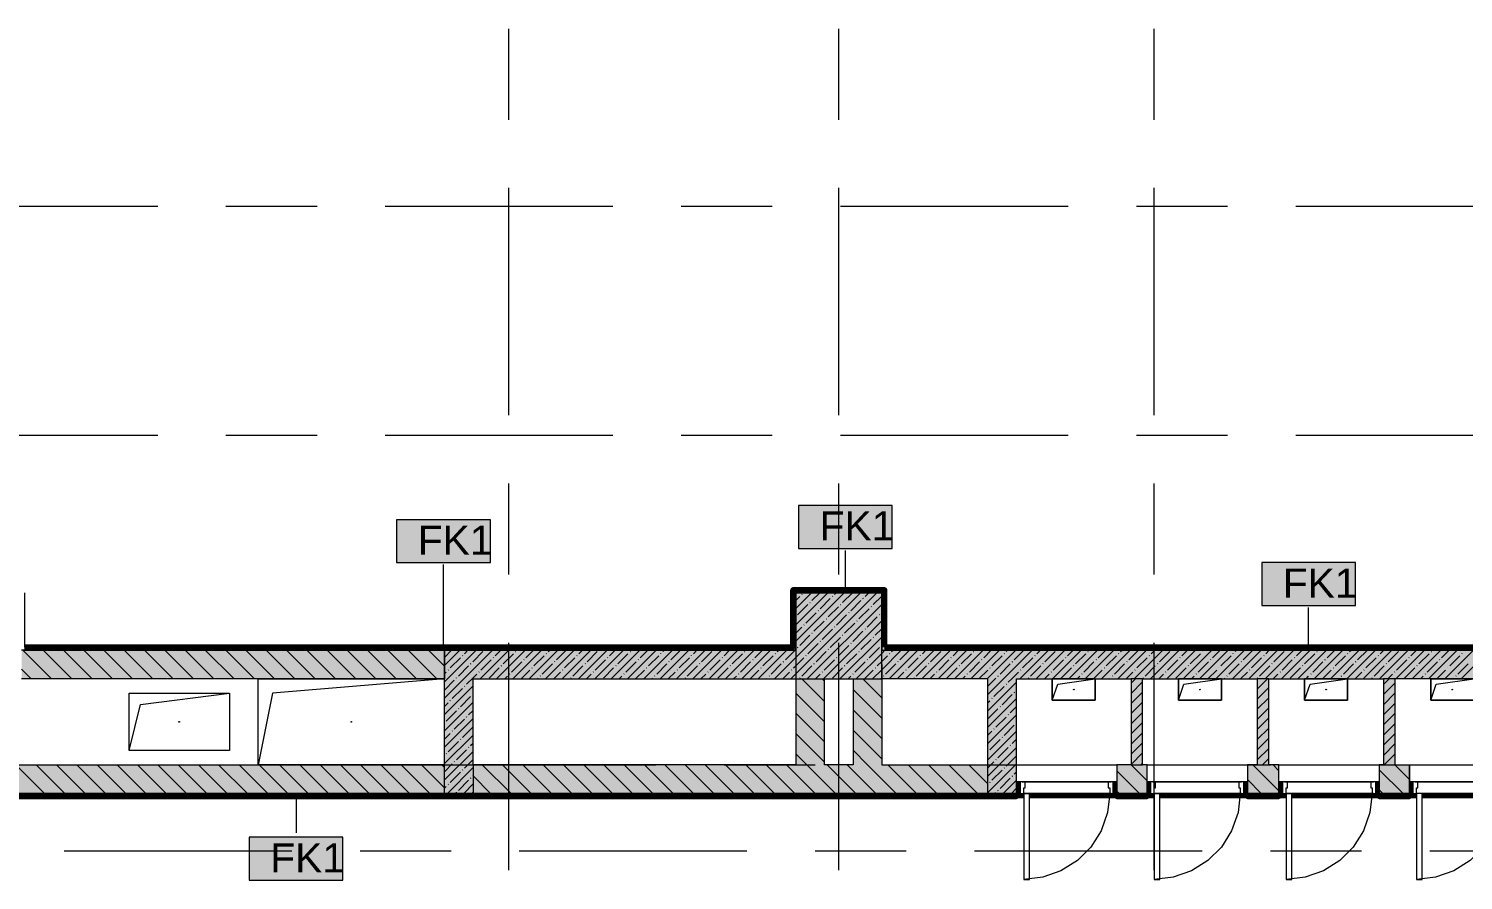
# Model space of a CAD drawing. Header units: millimetres. Extents: x -3817 to 677485, y -22715 to 103890.
# Drawn here: x 376093 to 386099, y 12213 to 18157 of the extents above; entities that cross this region are included whole.
import ezdxf

# ---------------------------------------------------------------- set-up
doc = ezdxf.new("R2010")
doc.units = ezdxf.units.MM
doc.layers.add('PDF _Геометрия', color=7, linetype='Continuous', true_color=0x1d1d1d)
doc.layers.add('PDF _Сплошная заливка', color=7, linetype='Continuous', true_color=0xffffff)
doc.layers.add('PDF _Текст', color=7, linetype='Continuous')
doc.styles.add('PDF GOST-Common', font='arial.ttf')

msp = doc.modelspace()

# ---------------------------------------------------------------- hatches: boundary and pattern name
at = {"layer": 'PDF _Сплошная заливка', "transparency": 33554559}
for points in [[(382063, 14219), (382063, 14239), (381443, 14239), (381443, 14219), (382043, 14219)], [(378993, 13819), (381443, 13819), (381443, 13839), (376063, 13839), (376063, 13819), (377513, 13819)], [(378993, 12819), (379193, 12819), (379193, 13819), (378993, 13819), (378993, 13019)], [(380514, 13619), (381443, 13619), (381443, 13819), (379193, 13819), (379193, 13619)], [(387443, 13819), (387443, 13839), (382063, 13839), (382063, 13819), (386515, 13819)], [(382014, 13019), (382043, 13019), (382043, 13619), (381843, 13619), (381843, 13019)], [(383782, 13019), (383862, 13019), (383862, 13619), (383782, 13619), (383782, 13452)], [(384662, 13019), (384742, 13019), (384742, 13619), (384662, 13619), (384662, 13452)], [(385542, 13019), (385622, 13019), (385622, 13619), (385542, 13619), (385542, 13452)]]:
    msp.add_hatch(color=256, dxfattribs=at).paths.add_polyline_path(points)
h = msp.add_hatch(color=256, dxfattribs=at)
h.paths.add_polyline_path([(375443, 13619), (375443, 13819), (374103, 13819), (374103, 13619), (374744, 13619)], flags=0)
h.paths.add_polyline_path([(378993, 13619), (378993, 13819), (376043, 13819), (376043, 13619), (377513, 13619)], flags=0)
h.paths.add_polyline_path([(371511, 13619), (372463, 13619), (372463, 13819), (370043, 13819), (370043, 13619)], flags=0)
h = msp.add_hatch(color=256, dxfattribs=at)
h.paths.add_polyline_path([(382983, 13619), (387443, 13619), (387443, 13819), (382043, 13819), (382043, 13619), (382783, 13619)], flags=0)
h.paths.add_polyline_path([(391743, 13619), (393443, 13619), (393443, 13819), (388043, 13819), (388043, 13619), (391663, 13619)], flags=0)
h = msp.add_hatch(color=256, dxfattribs=at)
h.paths.add_polyline_path([(383893, 12819), (383893, 13019), (383683, 13019), (383683, 12819)], flags=0)
h.paths.add_polyline_path([(384813, 12819), (384813, 13019), (384593, 13019), (384593, 12819)], flags=0)
h.paths.add_polyline_path([(388443, 12819), (388443, 13019), (386623, 13019), (386623, 12819), (388015, 12819)], flags=0)
h.paths.add_polyline_path([(378993, 12819), (378993, 13019), (374544, 13019), (374544, 12819), (377513, 12819)], flags=0)
h.paths.add_polyline_path([(379193, 12819), (382783, 12819), (382783, 13019), (379193, 13019)], flags=0)
h.paths.add_polyline_path([(385513, 12819), (385723, 12819), (385723, 13019), (385513, 13019), (385513, 12899)], flags=0)
h = msp.add_hatch(color=256, dxfattribs=at)
h.paths.add_polyline_path([(383893, 12799), (383893, 12819), (383683, 12819), (383683, 12799)], flags=0)
h.paths.add_polyline_path([(384593, 12799), (384813, 12799), (384813, 12819), (384593, 12819)], flags=0)
h.paths.add_polyline_path([(388643, 12799), (388643, 12819), (386423, 12819), (386423, 12799), (388015, 12799)], flags=0)
h.paths.add_polyline_path([(385723, 12799), (385723, 12819), (385513, 12819), (385513, 12799)], flags=0)
h.paths.add_polyline_path([(382983, 12799), (382983, 12819), (374524, 12819), (374524, 12799), (382014, 12799)], flags=0)

# ---------------------------------------------------------------- linework, layer by layer
at = {"layer": 'PDF _Геометрия', "color": 253, "lineweight": 9, "true_color": 0xaaaaaa}
for points in [[(379443, 17522), (379443, 18157)], [(381743, 17522), (381743, 18157)], [(383943, 17522), (383943, 18157)], [(379443, 15459), (379443, 17046)], [(381743, 15459), (381743, 17046)], [(383943, 15459), (383943, 17046)], [(375405, 16919), (376993, 16919)], [(377469, 16919), (378104, 16919)], [(378580, 16919), (380168, 16919)], [(380644, 16919), (381279, 16919)], [(381755, 16919), (383343, 16919)], [(383819, 16919), (384454, 16919)], [(384930, 16919), (386518, 16919)], [(375405, 15319), (376993, 15319)], [(377469, 15319), (378104, 15319)], [(378580, 15319), (380168, 15319)], [(380644, 15319), (381279, 15319)], [(381755, 15319), (383343, 15319)], [(383819, 15319), (384454, 15319)], [(384930, 15319), (386518, 15319)], [(379443, 14347), (379443, 14982)], [(381743, 14347), (381743, 14982)], [(383943, 14347), (383943, 14982)], [(379443, 12284), (379443, 13871)], [(381743, 12284), (381743, 13871)], [(383943, 12284), (383943, 13871)], [(375705, 13019), (377293, 13019)], [(377769, 13019), (378404, 13019)], [(378880, 13019), (380468, 13019)], [(380944, 13019), (381579, 13019)], [(382055, 13019), (383643, 13019)], [(384119, 13019), (384754, 13019)], [(385230, 13019), (386818, 13019)], [(383023, 12899), (383643, 12899), (383023, 12899)], [(383633, 12819), (383618, 12685), (383573, 12559), (383502, 12445), (383407, 12350), (383293, 12278), (383166, 12234), (383033, 12219)], [(383033, 12819), (383643, 12819), (383073, 12819)], [(383933, 12899), (384553, 12899), (383933, 12899)], [(384543, 12819), (384528, 12685), (384483, 12559), (384412, 12445), (384317, 12350), (384203, 12278), (384076, 12234), (383943, 12219)], [(383943, 12819), (384553, 12819), (383983, 12819)], [(384853, 12899), (385473, 12899), (384853, 12899)], [(385463, 12819), (385448, 12685), (385403, 12559), (385332, 12445), (385237, 12350), (385123, 12278), (384996, 12234), (384863, 12219)], [(384863, 12819), (385473, 12819), (384903, 12819)], [(385763, 12899), (386383, 12899), (385763, 12899)], [(385813, 12819), (386373, 12819), (386358, 12685), (386313, 12559), (386242, 12445), (386147, 12350), (386033, 12278), (385906, 12234), (385773, 12219)], [(386373, 12819), (385773, 12819)], [(376340, 12419), (377928, 12419)], [(378404, 12419), (379039, 12419)], [(379515, 12419), (381103, 12419)], [(381579, 12419), (382214, 12419)], [(382690, 12419), (384278, 12419)], [(384754, 12419), (385389, 12419)], [(385865, 12419), (387453, 12419)]]:
    msp.add_lwpolyline(points, dxfattribs=at)
at = {"layer": 'PDF _Геометрия', "color": 231, "lineweight": 70, "true_color": 0xff80c0}
for points in [[(393823, 16969), (393822, 16969), (393822, 14240), (393422, 14240), (393422, 14239), (393422, 13840), (388064, 13840), (388064, 14240), (388063, 14240), (387422, 14240), (387422, 14239), (387422, 13840), (382063, 13840)], [(382064, 13839), (382064, 14240), (382063, 14240), (381422, 14240), (381422, 14239), (381422, 13840), (376063, 13840)], [(381423, 13839), (381423, 14239), (382063, 14239), (382063, 14219)], [(374523, 13599), (374523, 12799), (374523, 12798), (382983, 12798), (382983, 12799), (374524, 12799), (374524, 12819)]]:
    msp.add_lwpolyline(points, dxfattribs=at)
at = {"layer": 'PDF _Геометрия', "color": 7, "lineweight": 9}
for points in [[(382116, 14830), (381463, 14830), (381463, 14530), (382116, 14530)], [(379313, 14730), (378659, 14730), (378659, 14430), (379313, 14430)], [(385346, 14430), (384693, 14430), (384693, 14130), (385346, 14130)], [(382043, 14219), (381443, 14219), (381443, 13619), (382043, 13619)], [(383532, 13619), (383532, 13469), (383232, 13469), (383232, 13619)], [(383532, 13619), (383232, 13619), (383232, 13469), (383532, 13469)], [(384412, 13619), (384412, 13469), (384112, 13469), (384112, 13619)], [(384412, 13619), (384112, 13619), (384112, 13469), (384412, 13469)], [(385292, 13619), (385292, 13469), (384992, 13469), (384992, 13619)], [(385292, 13619), (384992, 13619), (384992, 13469), (385292, 13469)], [(386172, 13619), (386172, 13469), (385872, 13469), (385872, 13619)], [(386172, 13619), (385872, 13619), (385872, 13469), (386172, 13469)], [(377493, 13519), (377493, 13119), (376793, 13119), (376793, 13519)], [(383683, 12819), (383893, 12819)], [(384593, 12819), (384813, 12819)], [(385513, 12819), (385723, 12819)], [(378284, 12513), (377631, 12513), (377631, 12213), (378284, 12213)]]:
    msp.add_lwpolyline(points, close=True, dxfattribs=at)
for points in [[(381789, 14240), (381789, 14516)], [(378986, 13840), (378986, 14416)], [(382063, 13840), (382063, 14219)], [(385020, 13840), (385020, 14116)], [(376063, 13819), (378993, 13819), (376063, 13819), (376043, 13819)], [(381422, 13839), (376064, 13839)], [(387422, 13839), (382064, 13839)], [(378993, 12819), (374544, 12819), (378993, 12819), (378993, 13019), (377693, 13019), (377693, 13619), (378993, 13619), (377793, 13519), (377693, 13019)], [(381443, 13619), (381643, 13619)], [(383232, 13469), (383270, 13582), (383532, 13619)], [(383862, 13619), (383782, 13619)], [(384112, 13469), (384150, 13582), (384412, 13619)], [(384742, 13619), (384662, 13619)], [(384992, 13469), (385030, 13582), (385292, 13619)], [(385622, 13619), (385542, 13619)], [(385872, 13469), (385910, 13582), (386172, 13619)], [(376793, 13119), (376873, 13439), (377493, 13519)], [(379193, 13019), (379193, 12819), (382783, 12819), (382783, 13019)], [(383782, 13019), (383862, 13019)], [(384662, 13019), (384742, 13019)], [(385542, 13019), (385622, 13019)], [(382783, 12819), (379193, 12819)], [(377958, 12799), (377958, 12543)]]:
    msp.add_lwpolyline(points, dxfattribs=at)
at = {"layer": 'PDF _Геометрия', "color": 9, "lineweight": 9, "true_color": 0xc0c0c0}
for points in [[(374744, 13019), (378993, 13019), (378993, 13819), (381443, 13819), (381443, 13839), (381443, 14219), (382043, 14219), (382043, 13819), (382063, 13819), (387443, 13819), (387443, 13839), (387443, 14219), (388043, 14219), (388043, 13819), (388043, 13619), (388443, 13619)], [(382063, 14219), (382063, 14239), (381443, 14239), (381423, 14239), (381423, 13839)], [(381443, 13819), (379193, 13819), (378993, 13819), (378993, 13619), (376043, 13619)], [(382043, 13719), (382043, 13019), (382783, 13019), (382783, 13619), (382043, 13619), (382043, 13819), (387443, 13819), (387443, 13619), (386623, 13619), (386623, 13019), (387843, 13019), (387843, 13619), (388043, 13619), (388043, 13019), (388443, 13019), (388443, 13619), (388443, 13019), (388643, 13019), (388643, 13619), (389243, 13619), (389243, 13369), (388643, 13369), (388643, 13619)], [(381843, 13619), (381843, 13019), (381643, 13019), (381643, 13619)], [(382983, 12899), (382983, 13019), (382983, 13619), (383782, 13619), (383782, 13019), (383683, 13019), (383683, 12819)], [(383073, 12799), (383683, 12799), (383683, 12819), (383683, 12799), (383893, 12799), (383893, 12819), (383893, 13019), (383862, 13019), (383862, 13619), (384662, 13619), (384662, 13019), (384593, 13019), (384593, 12819)], [(383983, 12799), (384593, 12799), (384593, 12819), (384593, 12799), (384813, 12799), (384813, 12819), (384813, 13019), (384742, 13019), (384742, 13619), (385542, 13619), (385542, 13019), (385513, 13019), (385513, 12819), (385513, 12799), (385723, 12799), (385723, 12819), (385723, 12799), (385773, 12799)], [(386423, 12899), (386423, 13019), (386423, 13619), (385622, 13619), (385622, 13019), (385723, 13019), (386423, 13019), (386423, 12819), (386423, 12799), (388643, 12799)], [(374524, 12819), (374524, 12799), (382983, 12799), (382983, 12819), (382983, 13019), (383683, 13019), (383683, 12899)], [(383893, 12899), (383893, 13019), (384593, 13019), (384593, 12899)], [(384813, 12899), (384813, 13019), (385513, 13019), (385513, 12899)], [(385723, 12819), (385723, 13019), (385723, 12899)], [(383033, 12799), (382983, 12799), (382983, 12819), (382783, 12819)], [(383893, 12819), (383893, 12799), (383943, 12799)], [(384813, 12819), (384813, 12799), (384863, 12799)], [(385513, 12819), (385513, 12799), (384903, 12799)], [(386623, 12819), (386423, 12819), (386423, 12799), (385813, 12799)]]:
    msp.add_lwpolyline(points, dxfattribs=at)
at = {"layer": 'PDF _Геометрия', "color": 231, "lineweight": 9, "true_color": 0xff80c0}
for points in [[(376063, 14219), (376063, 13839), (376064, 13839), (381422, 13839), (381423, 13839)], [(382063, 13840), (382063, 13839), (382064, 13839), (387422, 13839), (387423, 13839), (387423, 13852), (387423, 14239)], [(382063, 14219), (382063, 13839), (382064, 13839)]]:
    msp.add_lwpolyline(points, dxfattribs=at)
at = {"layer": 'PDF _Геометрия', "lineweight": 9}
for points in [[(381295, 13619), (381443, 13767), (381895, 14219)], [(381409, 13619), (381443, 13653), (382009, 14219)], [(381443, 14109), (381553, 14219)], [(381443, 13995), (381667, 14219)], [(381443, 13881), (381781, 14219)], [(381485, 14208), (381487, 14210)], [(381556, 14165), (381610, 14219)], [(381713, 14208), (381724, 14219)], [(381770, 14151), (381838, 14219)], [(381927, 14194), (381952, 14219)], [(381443, 14166), (381471, 14194)], [(381456, 14065), (381528, 14137)], [(381523, 13619), (382043, 14139)], [(381542, 14151), (381544, 14153)], [(381613, 14108), (381684, 14179)], [(381670, 14051), (381741, 14122)], [(381699, 14194), (381701, 14196)], [(381756, 14137), (381758, 14139)], [(381827, 14094), (381898, 14165)], [(381912, 14179), (381915, 14182)], [(381970, 14122), (381972, 14125)], [(381984, 14137), (382043, 14196)], [(381443, 14052), (381444, 14053)], [(381513, 14008), (381585, 14080)], [(381570, 13951), (381642, 14022)], [(381599, 14094), (381601, 14096)], [(381637, 13619), (382043, 14025)], [(381656, 14037), (381658, 14039)], [(381727, 13994), (381798, 14065)], [(381813, 14080), (381815, 14082)], [(381870, 14022), (381872, 14025)], [(381884, 14037), (381955, 14108)], [(381941, 13980), (382012, 14051)], [(382027, 14065), (382029, 14068)], [(382041, 14080), (382043, 14082)], [(381443, 13938), (381485, 13980)], [(381471, 13851), (381542, 13923)], [(381499, 13994), (381501, 13996)], [(381556, 13937), (381558, 13939)], [(381627, 13894), (381699, 13965)], [(381684, 13837), (381756, 13908)], [(381713, 13980), (381715, 13982)], [(381751, 13619), (382043, 13911)], [(381770, 13923), (381772, 13925)], [(381784, 13937), (381855, 14008)], [(381841, 13880), (381912, 13951)], [(381927, 13965), (381929, 13968)], [(381984, 13908), (381986, 13911)], [(381998, 13923), (382043, 13968)], [(376253, 13619), (376053, 13819)], [(376394, 13619), (376194, 13819)], [(376535, 13619), (376335, 13819)], [(376677, 13619), (376477, 13819)], [(376818, 13619), (376618, 13819)], [(376960, 13619), (376760, 13819)], [(377101, 13619), (376901, 13819)], [(377243, 13619), (377043, 13819)], [(377384, 13619), (377184, 13819)], [(377525, 13619), (377325, 13819)], [(377667, 13619), (377467, 13819)], [(377808, 13619), (377608, 13819)], [(377950, 13619), (377750, 13819)], [(378091, 13619), (377891, 13819)], [(378233, 13619), (378033, 13819)], [(378374, 13619), (378174, 13819)], [(378515, 13619), (378315, 13819)], [(378657, 13619), (378457, 13819)], [(378798, 13619), (378598, 13819)], [(378940, 13619), (378740, 13819)], [(378993, 13707), (378881, 13819)], [(378993, 13712), (379100, 13819)], [(378993, 13598), (379193, 13798), (379214, 13819)], [(378993, 13484), (379193, 13684), (379328, 13819)], [(378993, 13769), (379043, 13819)], [(379133, 13794), (379157, 13819)], [(379190, 13737), (379193, 13741), (379261, 13809)], [(379242, 13619), (379442, 13819)], [(379346, 13780), (379385, 13819)], [(379356, 13619), (379556, 13819)], [(379470, 13619), (379670, 13819)], [(379489, 13809), (379491, 13811)], [(379560, 13766), (379613, 13819)], [(379584, 13619), (379784, 13819)], [(379698, 13619), (379898, 13819)], [(379717, 13809), (379727, 13819)], [(379774, 13752), (379841, 13819)], [(379813, 13619), (380013, 13819)], [(379927, 13619), (380127, 13819)], [(379931, 13794), (379955, 13819)], [(379988, 13737), (380059, 13809)], [(380041, 13619), (380241, 13819)], [(380145, 13780), (380184, 13819)], [(380155, 13619), (380355, 13819)], [(380269, 13619), (380469, 13819)], [(380287, 13809), (380290, 13811)], [(380359, 13766), (380412, 13819)], [(380383, 13619), (380583, 13819)], [(380497, 13619), (380697, 13819)], [(380515, 13809), (380526, 13819)], [(380572, 13752), (380640, 13819)], [(380611, 13619), (380811, 13819)], [(380725, 13619), (380925, 13819)], [(380729, 13794), (380754, 13819)], [(380786, 13737), (380858, 13809)], [(380839, 13619), (381039, 13819)], [(380943, 13780), (380982, 13819)], [(380953, 13619), (381153, 13819)], [(381067, 13619), (381267, 13819)], [(381086, 13809), (381088, 13811)], [(381157, 13766), (381210, 13819)], [(381181, 13619), (381381, 13819)], [(381314, 13809), (381324, 13819)], [(381371, 13752), (381438, 13819)], [(381456, 13837), (381459, 13840)], [(381528, 13794), (381599, 13866)], [(381585, 13737), (381656, 13809)], [(381613, 13880), (381615, 13882)], [(381670, 13823), (381672, 13825)], [(381741, 13780), (381813, 13851)], [(381827, 13866), (381829, 13868)], [(381865, 13619), (382043, 13796), (382065, 13819)], [(381884, 13809), (381886, 13811)], [(381898, 13823), (381970, 13894)], [(381955, 13766), (382027, 13837)], [(381979, 13619), (382043, 13682), (382179, 13819)], [(382041, 13851), (382043, 13854)], [(382094, 13619), (382294, 13819)], [(382112, 13809), (382122, 13819)], [(382169, 13752), (382236, 13819)], [(382208, 13619), (382408, 13819)], [(382322, 13619), (382522, 13819)], [(382326, 13794), (382351, 13819)], [(382383, 13737), (382454, 13809)], [(382436, 13619), (382636, 13819)], [(382540, 13780), (382579, 13819)], [(382550, 13619), (382750, 13819)], [(382664, 13619), (382864, 13819)], [(382682, 13809), (382685, 13811)], [(382754, 13766), (382807, 13819)], [(382778, 13619), (382978, 13819)], [(382783, 13510), (382892, 13619), (383092, 13819)], [(382910, 13809), (382921, 13819)], [(382967, 13752), (383035, 13819)], [(383006, 13619), (383206, 13819)], [(383120, 13619), (383320, 13819)], [(383124, 13794), (383149, 13819)], [(383181, 13737), (383253, 13809)], [(383234, 13619), (383434, 13819)], [(383338, 13780), (383377, 13819)], [(383348, 13619), (383548, 13819)], [(383462, 13619), (383662, 13819)], [(383481, 13809), (383483, 13811)], [(383552, 13766), (383605, 13819)], [(383576, 13619), (383776, 13819)], [(383690, 13619), (383890, 13819)], [(383709, 13809), (383719, 13819)], [(383766, 13752), (383833, 13819)], [(383804, 13619), (384004, 13819)], [(383918, 13619), (384118, 13819)], [(383923, 13794), (383947, 13819)], [(383980, 13737), (384051, 13809)], [(384032, 13619), (384232, 13819)], [(384136, 13780), (384175, 13819)], [(384146, 13619), (384346, 13819)], [(384260, 13619), (384460, 13819)], [(384279, 13809), (384281, 13811)], [(384350, 13766), (384403, 13819)], [(384374, 13619), (384574, 13819)], [(384489, 13619), (384689, 13819)], [(384507, 13809), (384517, 13819)], [(384564, 13752), (384632, 13819)], [(384603, 13619), (384803, 13819)], [(384717, 13619), (384917, 13819)], [(384721, 13794), (384746, 13819)], [(384778, 13737), (384849, 13809)], [(384831, 13619), (385031, 13819)], [(384935, 13780), (384974, 13819)], [(384945, 13619), (385145, 13819)], [(385059, 13619), (385259, 13819)], [(385077, 13809), (385080, 13811)], [(385149, 13766), (385202, 13819)], [(385173, 13619), (385373, 13819)], [(385287, 13619), (385487, 13819)], [(385305, 13809), (385316, 13819)], [(385362, 13752), (385430, 13819)], [(385401, 13619), (385601, 13819)], [(385515, 13619), (385715, 13819)], [(385519, 13794), (385544, 13819)], [(385576, 13737), (385648, 13809)], [(385629, 13619), (385829, 13819)], [(385733, 13780), (385772, 13819)], [(385743, 13619), (385943, 13819)], [(385857, 13619), (386057, 13819)], [(385876, 13809), (385878, 13811)], [(385947, 13766), (386000, 13819)], [(385971, 13619), (386171, 13819)], [(386085, 13619), (386285, 13819)], [(379033, 13695), (379104, 13766)], [(379090, 13638), (379161, 13709)], [(379118, 13780), (379121, 13782)], [(379175, 13723), (379178, 13725)], [(379247, 13680), (379318, 13752)], [(379332, 13766), (379334, 13768)], [(379389, 13709), (379392, 13711)], [(379403, 13723), (379475, 13794)], [(379460, 13666), (379532, 13737)], [(379546, 13752), (379548, 13754)], [(379617, 13709), (379689, 13780)], [(379674, 13652), (379746, 13723)], [(379703, 13794), (379705, 13797)], [(379760, 13737), (379762, 13740)], [(379831, 13695), (379902, 13766)], [(379888, 13638), (379959, 13709)], [(379917, 13780), (379919, 13782)], [(379974, 13723), (379976, 13725)], [(380045, 13680), (380116, 13752)], [(380130, 13766), (380133, 13768)], [(380187, 13709), (380190, 13711)], [(380202, 13723), (380273, 13794)], [(380259, 13666), (380330, 13737)], [(380344, 13752), (380347, 13754)], [(380416, 13709), (380487, 13780)], [(380473, 13652), (380544, 13723)], [(380501, 13794), (380503, 13797)], [(380558, 13737), (380561, 13740)], [(380629, 13695), (380701, 13766)], [(380686, 13638), (380758, 13709)], [(380715, 13780), (380717, 13782)], [(380772, 13723), (380774, 13725)], [(380843, 13680), (380915, 13752)], [(380929, 13766), (380931, 13768)], [(380986, 13709), (380988, 13711)], [(381000, 13723), (381071, 13794)], [(381057, 13666), (381128, 13737)], [(381143, 13752), (381145, 13754)], [(381214, 13709), (381285, 13780)], [(381271, 13652), (381342, 13723)], [(381299, 13794), (381302, 13797)], [(381356, 13737), (381359, 13740)], [(381428, 13695), (381443, 13710), (381499, 13766)], [(381485, 13638), (381556, 13709)], [(381513, 13780), (381516, 13782)], [(381570, 13723), (381573, 13725)], [(381642, 13680), (381713, 13752)], [(381727, 13766), (381730, 13768)], [(381784, 13709), (381787, 13711)], [(381798, 13723), (381870, 13794)], [(381855, 13666), (381927, 13737)], [(381941, 13752), (381943, 13754)], [(382012, 13709), (382043, 13739), (382084, 13780)], [(382069, 13652), (382141, 13723)], [(382098, 13794), (382100, 13797)], [(382155, 13737), (382157, 13740)], [(382226, 13695), (382297, 13766)], [(382283, 13638), (382354, 13709)], [(382312, 13780), (382314, 13782)], [(382369, 13723), (382371, 13725)], [(382440, 13680), (382511, 13752)], [(382525, 13766), (382528, 13768)], [(382583, 13709), (382585, 13711)], [(382597, 13723), (382668, 13794)], [(382654, 13666), (382725, 13737)], [(382739, 13752), (382742, 13754)], [(382811, 13709), (382882, 13780)], [(382868, 13652), (382939, 13723)], [(382896, 13794), (382899, 13797)], [(382953, 13737), (382956, 13740)], [(383024, 13695), (383096, 13766)], [(383081, 13638), (383153, 13709)], [(383110, 13780), (383112, 13782)], [(383167, 13723), (383169, 13725)], [(383238, 13680), (383310, 13752)], [(383324, 13766), (383326, 13768)], [(383381, 13709), (383383, 13711)], [(383395, 13723), (383466, 13794)], [(383452, 13666), (383523, 13737)], [(383538, 13752), (383540, 13754)], [(383609, 13709), (383680, 13780)], [(383666, 13652), (383737, 13723)], [(383695, 13794), (383697, 13797)], [(383752, 13737), (383754, 13740)], [(383823, 13695), (383894, 13766)], [(383880, 13638), (383951, 13709)], [(383908, 13780), (383911, 13782)], [(383965, 13723), (383968, 13725)], [(384037, 13680), (384108, 13752)], [(384122, 13766), (384125, 13768)], [(384179, 13709), (384182, 13711)], [(384193, 13723), (384265, 13794)], [(384250, 13666), (384322, 13737)], [(384336, 13752), (384338, 13754)], [(384407, 13709), (384479, 13780)], [(384464, 13652), (384536, 13723)], [(384493, 13794), (384495, 13797)], [(384550, 13737), (384552, 13740)], [(384621, 13695), (384692, 13766)], [(384678, 13638), (384749, 13709)], [(384707, 13780), (384709, 13782)], [(384764, 13723), (384766, 13725)], [(384835, 13680), (384906, 13752)], [(384921, 13766), (384923, 13768)], [(384978, 13709), (384980, 13711)], [(384992, 13723), (385063, 13794)], [(385049, 13666), (385120, 13737)], [(385134, 13752), (385137, 13754)], [(385206, 13709), (385277, 13780)], [(385263, 13652), (385334, 13723)], [(385291, 13794), (385294, 13797)], [(385348, 13737), (385351, 13740)], [(385419, 13695), (385491, 13766)], [(385477, 13638), (385548, 13709)], [(385505, 13780), (385507, 13782)], [(385562, 13723), (385564, 13725)], [(385633, 13680), (385705, 13752)], [(385719, 13766), (385721, 13768)], [(385776, 13709), (385778, 13711)], [(385790, 13723), (385861, 13794)], [(385847, 13666), (385918, 13737)], [(385933, 13752), (385935, 13754)], [(386004, 13709), (386075, 13780)], [(386061, 13652), (386132, 13723)], [(386090, 13794), (386092, 13797)], [(376111, 13619), (376043, 13687)], [(378993, 13655), (379004, 13666)], [(378993, 13541), (379061, 13609)], [(379018, 13680), (379021, 13683)], [(379076, 13623), (379078, 13626)], [(379147, 13581), (379193, 13627), (379218, 13652)], [(379232, 13666), (379235, 13668)], [(379304, 13623), (379375, 13695)], [(379413, 13619), (379432, 13638)], [(379446, 13652), (379449, 13654)], [(379527, 13619), (379589, 13680)], [(379603, 13695), (379605, 13697)], [(379641, 13619), (379646, 13623)], [(379660, 13638), (379662, 13640)], [(379755, 13619), (379803, 13666)], [(379817, 13680), (379819, 13683)], [(379874, 13623), (379876, 13626)], [(379984, 13619), (380016, 13652)], [(380031, 13666), (380033, 13668)], [(380102, 13623), (380173, 13695)], [(380212, 13619), (380230, 13638)], [(380245, 13652), (380247, 13654)], [(380326, 13619), (380387, 13680)], [(380401, 13695), (380404, 13697)], [(380440, 13619), (380444, 13623)], [(380458, 13638), (380461, 13640)], [(380554, 13619), (380601, 13666)], [(380615, 13680), (380618, 13683)], [(380672, 13623), (380675, 13626)], [(380782, 13619), (380815, 13652)], [(380829, 13666), (380831, 13668)], [(380900, 13623), (380972, 13695)], [(381010, 13619), (381029, 13638)], [(381043, 13652), (381045, 13654)], [(381124, 13619), (381185, 13680)], [(381200, 13695), (381202, 13697)], [(381238, 13619), (381242, 13623)], [(381257, 13638), (381259, 13640)], [(381352, 13619), (381399, 13666)], [(381414, 13680), (381416, 13683)], [(381471, 13623), (381473, 13626)], [(381643, 13461), (381485, 13619)], [(381580, 13619), (381613, 13652)], [(381627, 13666), (381630, 13668)], [(381643, 13603), (381627, 13619)], [(381699, 13623), (381770, 13695)], [(381808, 13619), (381827, 13638)], [(381841, 13652), (381844, 13654)], [(382043, 13486), (381910, 13619)], [(381922, 13619), (381984, 13680)], [(381998, 13695), (382000, 13697)], [(382036, 13619), (382041, 13623)], [(382055, 13638), (382057, 13640)], [(382151, 13619), (382198, 13666)], [(382212, 13680), (382214, 13683)], [(382269, 13623), (382271, 13626)], [(382379, 13619), (382411, 13652)], [(382426, 13666), (382428, 13668)], [(382497, 13623), (382568, 13695)], [(382607, 13619), (382625, 13638)], [(382640, 13652), (382642, 13654)], [(382721, 13619), (382782, 13680)], [(382783, 13567), (382835, 13619), (382839, 13623)], [(382796, 13695), (382799, 13697)], [(382853, 13638), (382856, 13640)], [(382925, 13595), (382949, 13619), (382996, 13666)], [(383010, 13680), (383013, 13683)], [(383067, 13623), (383070, 13626)], [(383177, 13619), (383210, 13652)], [(383224, 13666), (383226, 13668)], [(383295, 13623), (383367, 13695)], [(383405, 13619), (383424, 13638)], [(383438, 13652), (383440, 13654)], [(383519, 13619), (383580, 13680)], [(383595, 13695), (383597, 13697)], [(383633, 13619), (383637, 13623)], [(383652, 13638), (383654, 13640)], [(383747, 13619), (383794, 13666)], [(383782, 13588), (383813, 13619)], [(383809, 13680), (383811, 13683)], [(383866, 13623), (383868, 13626)], [(383975, 13619), (384008, 13652)], [(384022, 13666), (384025, 13668)], [(384094, 13623), (384165, 13695)], [(384203, 13619), (384222, 13638)], [(384236, 13652), (384239, 13654)], [(384317, 13619), (384379, 13680)], [(384393, 13695), (384395, 13697)], [(384432, 13619), (384436, 13623)], [(384450, 13638), (384452, 13640)], [(384546, 13619), (384593, 13666)], [(384607, 13680), (384609, 13683)], [(384662, 13548), (384733, 13619)], [(384664, 13623), (384666, 13626)], [(384774, 13619), (384806, 13652)], [(384821, 13666), (384823, 13668)], [(384892, 13623), (384963, 13695)], [(385002, 13619), (385020, 13638)], [(385035, 13652), (385037, 13654)], [(385116, 13619), (385177, 13680)], [(385191, 13695), (385194, 13697)], [(385230, 13619), (385234, 13623)], [(385248, 13638), (385251, 13640)], [(385344, 13619), (385391, 13666)], [(385405, 13680), (385408, 13683)], [(385462, 13623), (385465, 13626)], [(385542, 13580), (385581, 13619)], [(385572, 13619), (385605, 13652)], [(385619, 13666), (385621, 13668)], [(385690, 13623), (385762, 13695)], [(385800, 13619), (385819, 13638)], [(385833, 13652), (385835, 13654)], [(385914, 13619), (385975, 13680)], [(385990, 13695), (385992, 13697)], [(386028, 13619), (386033, 13623)], [(386047, 13638), (386049, 13640)], [(378993, 13370), (379193, 13570)], [(379047, 13481), (379118, 13552)], [(379133, 13566), (379135, 13569)], [(379190, 13509), (379192, 13512)], [(381643, 13320), (381443, 13520)], [(382043, 13344), (381843, 13544)], [(382783, 13396), (382983, 13596)], [(382825, 13495), (382896, 13566)], [(382882, 13438), (382953, 13509)], [(382910, 13581), (382913, 13583)], [(382967, 13524), (382970, 13526)], [(382982, 13538), (382983, 13539)], [(383782, 13517), (383862, 13597)], [(383782, 13446), (383862, 13526)], [(384662, 13478), (384742, 13558)], [(385542, 13509), (385622, 13589)], [(385542, 13438), (385622, 13518)], [(378993, 13256), (379193, 13456)], [(378993, 13427), (379018, 13452)], [(379033, 13466), (379035, 13469)], [(379090, 13409), (379092, 13412)], [(379104, 13424), (379175, 13495)], [(382783, 13282), (382983, 13482)], [(382783, 13453), (382796, 13466)], [(382783, 13339), (382853, 13409)], [(382811, 13481), (382813, 13483)], [(382868, 13424), (382870, 13426)], [(382939, 13381), (382983, 13425)], [(383782, 13376), (383862, 13456)], [(384662, 13407), (384742, 13487)], [(384662, 13336), (384742, 13416)], [(385542, 13368), (385622, 13448)], [(378993, 13142), (379193, 13342)], [(379004, 13324), (379076, 13395)], [(379061, 13267), (379133, 13338)], [(379147, 13352), (379149, 13355)], [(379161, 13367), (379193, 13399)], [(381643, 13179), (381443, 13379)], [(382043, 13203), (381843, 13403)], [(382783, 13168), (382983, 13368)], [(382839, 13281), (382910, 13352)], [(382925, 13367), (382927, 13369)], [(382982, 13310), (382983, 13311)], [(383782, 13305), (383862, 13385)], [(383782, 13234), (383862, 13314)], [(384662, 13266), (384742, 13346)], [(385542, 13297), (385622, 13377)], [(378993, 13199), (379033, 13238)], [(378993, 13027), (379193, 13227)], [(379047, 13253), (379049, 13255)], [(379118, 13210), (379190, 13281)], [(381643, 13037), (381443, 13237)], [(382043, 13061), (381843, 13261)], [(382783, 13054), (382983, 13254)], [(382783, 13225), (382811, 13253)], [(382825, 13267), (382827, 13269)], [(382882, 13210), (382884, 13212)], [(382896, 13224), (382967, 13295)], [(383782, 13163), (383862, 13243)], [(384662, 13195), (384742, 13275)], [(385542, 13226), (385622, 13306)], [(385542, 13156), (385622, 13236)], [(378993, 12913), (379193, 13113)], [(379018, 13110), (379090, 13181)], [(379076, 13053), (379147, 13124)], [(379104, 13196), (379106, 13198)], [(379161, 13139), (379163, 13141)], [(379175, 13153), (379193, 13170)], [(382144, 12819), (381944, 13019), (381843, 13120)], [(382783, 12940), (382983, 13140)], [(382783, 13111), (382784, 13112)], [(382796, 13124), (382868, 13196)], [(382853, 13067), (382925, 13139)], [(382939, 13153), (382941, 13155)], [(382953, 13167), (382983, 13197)], [(383782, 13093), (383862, 13173)], [(384662, 13124), (384742, 13204)], [(384662, 13053), (384742, 13133)], [(385542, 13085), (385622, 13165)], [(376204, 12819), (376004, 13019)], [(376346, 12819), (376146, 13019)], [(376487, 12819), (376287, 13019)], [(376628, 12819), (376428, 13019)], [(376770, 12819), (376570, 13019)], [(376911, 12819), (376711, 13019)], [(377053, 12819), (376853, 13019)], [(377194, 12819), (376994, 13019)], [(377335, 12819), (377135, 13019)], [(377477, 12819), (377277, 13019)], [(377618, 12819), (377418, 13019)], [(377760, 12819), (377560, 13019)], [(377901, 12819), (377701, 13019)], [(378043, 12819), (377843, 13019)], [(378184, 12819), (377984, 13019)], [(378325, 12819), (378125, 13019)], [(378467, 12819), (378267, 13019)], [(378608, 12819), (378408, 13019)], [(378750, 12819), (378550, 13019)], [(378891, 12819), (378691, 13019)], [(378993, 12859), (378833, 13019)], [(378993, 13000), (378974, 13019)], [(378993, 12970), (379047, 13025)], [(379004, 13096), (379007, 13098)], [(379061, 13039), (379064, 13041)], [(379133, 12996), (379193, 13056)], [(379457, 12819), (379257, 13019)], [(379598, 12819), (379398, 13019)], [(379740, 12819), (379540, 13019)], [(379881, 12819), (379681, 13019)], [(380023, 12819), (379823, 13019)], [(380164, 12819), (379964, 13019)], [(380305, 12819), (380105, 13019)], [(380447, 12819), (380247, 13019)], [(380588, 12819), (380388, 13019)], [(380730, 12819), (380530, 13019)], [(380871, 12819), (380671, 13019)], [(381012, 12819), (380812, 13019)], [(381154, 12819), (380954, 13019)], [(381295, 12819), (381095, 13019)], [(381437, 12819), (381237, 13019)], [(381578, 12819), (381378, 13019)], [(381720, 12819), (381520, 13019), (381443, 13096)], [(381861, 12819), (381661, 13019)], [(382002, 12819), (381802, 13019)], [(382285, 12819), (382085, 13019)], [(382427, 12819), (382227, 13019)], [(382568, 12819), (382368, 13019)], [(382710, 12819), (382510, 13019)], [(382783, 12887), (382651, 13019)], [(382783, 12997), (382825, 13039)], [(382783, 12826), (382983, 13026)], [(382839, 13053), (382842, 13055)], [(382910, 13010), (382982, 13082)], [(383782, 13022), (383862, 13102)], [(383893, 12908), (383782, 13019)], [(383850, 13019), (383862, 13031)], [(384813, 12837), (384631, 13019)], [(384698, 13019), (384742, 13063)], [(384813, 12978), (384772, 13019)], [(385547, 13019), (385622, 13094)], [(385618, 13019), (385622, 13024)], [(385723, 12917), (385621, 13019)], [(379013, 12819), (379193, 12999)], [(379033, 12896), (379104, 12968)], [(379090, 12839), (379161, 12911)], [(379118, 12982), (379121, 12984)], [(379175, 12925), (379178, 12927)], [(379190, 12939), (379193, 12942)], [(379315, 12819), (379193, 12942)], [(382811, 12911), (382882, 12982)], [(382868, 12853), (382939, 12925)], [(382890, 12819), (382983, 12912)], [(382896, 12996), (382899, 12998)], [(382953, 12939), (382956, 12941)], [(382967, 12953), (382983, 12969)], [(383841, 12819), (383683, 12977)], [(384689, 12819), (384593, 12916)], [(385679, 12819), (385513, 12985)], [(378993, 12856), (379004, 12868)], [(379018, 12882), (379021, 12884)], [(379076, 12825), (379078, 12827)], [(379127, 12819), (379193, 12885)], [(379184, 12819), (379193, 12828)], [(382796, 12896), (382799, 12899)], [(382833, 12819), (382839, 12825)], [(382853, 12839), (382856, 12842)], [(382947, 12819), (382983, 12855)], [(383699, 12819), (383683, 12836)], [(385538, 12819), (385513, 12844)]]:
    msp.add_lwpolyline(points, dxfattribs=at)
at = {"layer": 'PDF _Геометрия', "color": 253, "lineweight": 9, "true_color": 0x9b9b9b}
for points in [[(381423, 14233), (381425, 14233)], [(381443, 14215), (381441, 14218)], [(381499, 14230), (381494, 14221)], [(381511, 14219), (381509, 14222)], [(381567, 14226), (381563, 14219)], [(381598, 14233), (381608, 14233)], [(381690, 14233), (381700, 14233)], [(381715, 14239), (381713, 14236)], [(381751, 14233), (381761, 14233)], [(381787, 14229), (381782, 14238)], [(381813, 14225), (381809, 14219)], [(381881, 14221), (381880, 14219)], [(381903, 14233), (381913, 14233)], [(381994, 14233), (382005, 14233)], [(381423, 14111), (381425, 14111)], [(382043, 14197), (382043, 14197)], [(382054, 14156), (382049, 14147)], [(382055, 14141), (382063, 14141)], [(382063, 14178), (382058, 14186)], [(382063, 14110), (382060, 14105)], [(382063, 14116), (382062, 14118)], [(381423, 14020), (381425, 14020)], [(382045, 14026), (382043, 14029)], [(382056, 14068), (382051, 14077)], [(382055, 14081), (382063, 14081)], [(381430, 13988), (381425, 13980)], [(381432, 13990), (381427, 13998)], [(382049, 13958), (382044, 13967)], [(382055, 13989), (382063, 13989)], [(376142, 13837), (376152, 13837)], [(376170, 13838), (376170, 13839)], [(376231, 13823), (376229, 13819)], [(376272, 13834), (376267, 13825)], [(376295, 13837), (376305, 13837)], [(376311, 13839), (376309, 13836)], [(376348, 13835), (376345, 13839)], [(376381, 13839), (376377, 13832)], [(376390, 13823), (376385, 13832)], [(376386, 13837), (376396, 13837)], [(376458, 13828), (376453, 13836)], [(376476, 13821), (376475, 13819)], [(376478, 13837), (376488, 13837)], [(376498, 13819), (376494, 13825)], [(376627, 13839), (376623, 13831)], [(376635, 13825), (376630, 13833)], [(376660, 13837), (376671, 13837)], [(376696, 13836), (376691, 13827)], [(376752, 13837), (376762, 13837)], [(376813, 13822), (376808, 13830)], [(376813, 13837), (376823, 13837)], [(376850, 13819), (376850, 13819)], [(376920, 13819), (376918, 13823)], [(376965, 13837), (376975, 13837)], [(377057, 13837), (377067, 13837)], [(377078, 13826), (377073, 13819)], [(377096, 13819), (377095, 13820)], [(377119, 13838), (377114, 13829)], [(377148, 13837), (377158, 13837)], [(377195, 13831), (377190, 13839)], [(377226, 13839), (377224, 13836)], [(377323, 13825), (377320, 13819)], [(377331, 13837), (377341, 13837)], [(377391, 13821), (377390, 13819)], [(377422, 13837), (377433, 13837)], [(377472, 13839), (377470, 13835)], [(377483, 13837), (377494, 13837)], [(377509, 13836), (377507, 13839)], [(377542, 13839), (377538, 13831)], [(377618, 13829), (377613, 13838)], [(377636, 13837), (377646, 13837)], [(377637, 13820), (377636, 13819)], [(377659, 13819), (377655, 13826)], [(377727, 13837), (377737, 13837)], [(377754, 13837), (377753, 13839)], [(377819, 13837), (377829, 13837)], [(377924, 13830), (377919, 13821)], [(377932, 13834), (377929, 13839)], [(377965, 13839), (377961, 13833)], [(377974, 13823), (377969, 13832)], [(378002, 13837), (378012, 13837)], [(378042, 13827), (378037, 13836)], [(378082, 13819), (378078, 13825)], [(378093, 13837), (378103, 13837)], [(378154, 13837), (378164, 13837)], [(378170, 13829), (378165, 13820)], [(378219, 13824), (378214, 13833)], [(378238, 13825), (378235, 13819)], [(378306, 13837), (378316, 13837)], [(378317, 13839), (378316, 13839)], [(378387, 13839), (378385, 13834)], [(378397, 13821), (378392, 13830)], [(378398, 13837), (378408, 13837)], [(378484, 13824), (378481, 13819)], [(378489, 13837), (378499, 13837)], [(378504, 13819), (378502, 13823)], [(378552, 13820), (378552, 13819)], [(378672, 13837), (378682, 13837)], [(378680, 13819), (378680, 13820)], [(378764, 13837), (378774, 13837)], [(378771, 13834), (378766, 13825)], [(378779, 13830), (378774, 13839)], [(378809, 13839), (378808, 13836)], [(378825, 13837), (378835, 13837)], [(378975, 13822), (378974, 13819)], [(378977, 13837), (378987, 13837)], [(379017, 13833), (379012, 13824)], [(379068, 13837), (379078, 13837)], [(379085, 13829), (379080, 13820)], [(379093, 13835), (379091, 13839)], [(379160, 13837), (379170, 13837)], [(379202, 13828), (379197, 13837)], [(379232, 13839), (379231, 13838)], [(379243, 13819), (379239, 13826)], [(379331, 13828), (379326, 13819)], [(379338, 13837), (379337, 13839)], [(379343, 13837), (379353, 13837)], [(379399, 13824), (379396, 13819)], [(379434, 13837), (379444, 13837)], [(379495, 13837), (379505, 13837)], [(379516, 13834), (379513, 13839)], [(379558, 13822), (379553, 13831)], [(379618, 13838), (379613, 13829)], [(379626, 13827), (379621, 13835)], [(379648, 13837), (379658, 13837)], [(379665, 13819), (379662, 13824)], [(379739, 13837), (379749, 13837)], [(379804, 13824), (379799, 13832)], [(379822, 13825), (379819, 13819)], [(379830, 13837), (379840, 13837)], [(379864, 13837), (379859, 13828)], [(379932, 13833), (379927, 13824)], [(379981, 13821), (379976, 13829)], [(380013, 13837), (380023, 13837)], [(380088, 13819), (380086, 13822)], [(380105, 13837), (380115, 13837)], [(380166, 13837), (380176, 13837)], [(380178, 13831), (380173, 13823)], [(380246, 13827), (380241, 13819)], [(380264, 13819), (380264, 13819)], [(380318, 13837), (380328, 13837)], [(380363, 13830), (380358, 13839)], [(380410, 13837), (380420, 13837)], [(380464, 13839), (380460, 13833)], [(380501, 13837), (380511, 13837)], [(380669, 13829), (380664, 13821)], [(380677, 13835), (380675, 13839)], [(380684, 13837), (380694, 13837)], [(380710, 13839), (380706, 13832)], [(380779, 13836), (380774, 13828)], [(380775, 13837), (380785, 13837)], [(380786, 13828), (380781, 13837)], [(380827, 13819), (380823, 13825)], [(380836, 13837), (380846, 13837)], [(380923, 13836), (380921, 13839)], [(380989, 13837), (380999, 13837)], [(381025, 13835), (381020, 13827)], [(381080, 13837), (381090, 13837)], [(381093, 13831), (381088, 13822)], [(381100, 13833), (381097, 13839)], [(381142, 13822), (381137, 13831)], [(381172, 13837), (381182, 13837)], [(381210, 13826), (381205, 13835)], [(381249, 13819), (381247, 13824)], [(381308, 13839), (381307, 13837)], [(381354, 13837), (381364, 13837)], [(381388, 13823), (381383, 13832)], [(381423, 13898), (381425, 13898)], [(381440, 13854), (381435, 13862)], [(382053, 13890), (382048, 13899)], [(382116, 13837), (382126, 13837)], [(382177, 13837), (382187, 13837)], [(382261, 13834), (382258, 13839)], [(382321, 13826), (382317, 13819)], [(382329, 13839), (382329, 13839)], [(382330, 13837), (382340, 13837)], [(382363, 13837), (382358, 13828)], [(382371, 13827), (382366, 13836)], [(382411, 13819), (382407, 13825)], [(382421, 13837), (382431, 13837)], [(382470, 13839), (382468, 13835)], [(382507, 13836), (382505, 13839)], [(382513, 13837), (382523, 13837)], [(382567, 13825), (382564, 13819)], [(382635, 13821), (382634, 13819)], [(382684, 13833), (382681, 13839)], [(382696, 13837), (382706, 13837)], [(382716, 13839), (382713, 13834)], [(382726, 13821), (382721, 13830)], [(382786, 13839), (382781, 13830)], [(382787, 13837), (382797, 13837)], [(382794, 13826), (382789, 13834)], [(382833, 13819), (382831, 13823)], [(382848, 13837), (382858, 13837)], [(382881, 13819), (382881, 13819)], [(382972, 13823), (382967, 13831)], [(383000, 13837), (383010, 13837)], [(383092, 13837), (383102, 13837)], [(383149, 13820), (383144, 13828)], [(383168, 13829), (383163, 13821)], [(383183, 13837), (383193, 13837)], [(383209, 13839), (383205, 13832)], [(383255, 13819), (383254, 13821)], [(383314, 13839), (383314, 13839)], [(383366, 13837), (383376, 13837)], [(383414, 13828), (383409, 13820)], [(383458, 13837), (383468, 13837)], [(383482, 13824), (383479, 13819)], [(383518, 13837), (383529, 13837)], [(383531, 13829), (383526, 13838)], [(383561, 13839), (383560, 13838)], [(383631, 13839), (383628, 13834)], [(383671, 13837), (383681, 13837)], [(383728, 13823), (383725, 13819)], [(383762, 13837), (383772, 13837)], [(383796, 13819), (383796, 13819)], [(383845, 13834), (383842, 13839)], [(383854, 13837), (383864, 13837)], [(383913, 13838), (383912, 13839)], [(383955, 13827), (383950, 13836)], [(383994, 13819), (383991, 13824)], [(384015, 13833), (384010, 13825)], [(384037, 13837), (384047, 13837)], [(384054, 13839), (384052, 13836)], [(384091, 13835), (384088, 13839)], [(384128, 13837), (384138, 13837)], [(384189, 13837), (384199, 13837)], [(384219, 13821), (384218, 13819)], [(384261, 13832), (384256, 13823)], [(384268, 13832), (384264, 13839)], [(384310, 13821), (384305, 13830)], [(384329, 13828), (384324, 13819)], [(384341, 13837), (384352, 13837)], [(384378, 13825), (384373, 13834)], [(384417, 13819), (384415, 13823)], [(384433, 13837), (384443, 13837)], [(384476, 13839), (384475, 13838)], [(384524, 13837), (384534, 13837)], [(384556, 13822), (384551, 13831)], [(384575, 13827), (384570, 13819)], [(384643, 13823), (384640, 13819)], [(384707, 13837), (384717, 13837)], [(384733, 13819), (384728, 13828)], [(384799, 13837), (384809, 13837)], [(384839, 13819), (384838, 13821)], [(384862, 13837), (384857, 13828)], [(384860, 13837), (384870, 13837)], [(385012, 13837), (385022, 13837)], [(385066, 13825), (385063, 13819)], [(385103, 13837), (385114, 13837)], [(385108, 13836), (385103, 13827)], [(385115, 13828), (385110, 13837)], [(385176, 13832), (385171, 13823)], [(385195, 13837), (385205, 13837)], [(385378, 13837), (385388, 13837)], [(385421, 13831), (385416, 13822)], [(385429, 13833), (385426, 13839)], [(385469, 13837), (385479, 13837)], [(385489, 13827), (385485, 13819)], [(385497, 13838), (385496, 13839)], [(385530, 13837), (385540, 13837)], [(385539, 13826), (385534, 13835)], [(385578, 13819), (385575, 13824)], [(385675, 13835), (385672, 13839)], [(385683, 13837), (385693, 13837)], [(385708, 13839), (385704, 13832)], [(385774, 13837), (385784, 13837)], [(385853, 13832), (385848, 13839)], [(385865, 13837), (385876, 13837)], [(385894, 13820), (385889, 13829)], [(385913, 13829), (385908, 13820)], [(385954, 13839), (385950, 13831)], [(385962, 13824), (385957, 13833)], [(386001, 13819), (385999, 13822)], [(386023, 13836), (386018, 13827)], [(386048, 13837), (386058, 13837)], [(376232, 12817), (376230, 12819)], [(376279, 12809), (376274, 12800)], [(376320, 12819), (376316, 12812)], [(376341, 12810), (376336, 12819)], [(376426, 12819), (376425, 12819)], [(376477, 12818), (376477, 12819)], [(376525, 12808), (376520, 12799)], [(376655, 12815), (376653, 12819)], [(376672, 12819), (376671, 12818)], [(376697, 12804), (376692, 12813)], [(376742, 12819), (376739, 12813)], [(376765, 12808), (376760, 12817)], [(376942, 12805), (376937, 12814)], [(377120, 12802), (377115, 12811)], [(377126, 12813), (377121, 12804)], [(377165, 12819), (377163, 12815)], [(377372, 12812), (377367, 12803)], [(377440, 12808), (377435, 12799)], [(377502, 12811), (377498, 12819)], [(377587, 12819), (377586, 12817)], [(377816, 12817), (377814, 12819)], [(377925, 12810), (377920, 12818)], [(377973, 12817), (377968, 12808)], [(378061, 12818), (378061, 12819)], [(378219, 12816), (378214, 12807)], [(378239, 12815), (378237, 12819)], [(378281, 12804), (378276, 12812)], [(378287, 12812), (378282, 12803)], [(378349, 12808), (378344, 12816)], [(378526, 12805), (378521, 12813)], [(378532, 12810), (378527, 12802)], [(378704, 12802), (378699, 12810)], [(378819, 12819), (378815, 12812)], [(379024, 12808), (379019, 12800)], [(379065, 12819), (379060, 12811)], [(379086, 12811), (379081, 12819)], [(379134, 12815), (379129, 12807)], [(379379, 12814), (379374, 12806)], [(379400, 12816), (379398, 12819)], [(379447, 12810), (379442, 12801)], [(379509, 12809), (379504, 12818)], [(379645, 12817), (379644, 12819)], [(379664, 12819), (379662, 12816)], [(379823, 12814), (379820, 12819)], [(379865, 12803), (379860, 12812)], [(379871, 12812), (379866, 12803)], [(379910, 12819), (379907, 12815)], [(379933, 12807), (379928, 12816)], [(379980, 12819), (379975, 12810)], [(380111, 12804), (380106, 12813)], [(380226, 12818), (380221, 12809)], [(380288, 12801), (380283, 12810)], [(380294, 12814), (380289, 12805)], [(380670, 12810), (380665, 12819)], [(380718, 12816), (380713, 12807)], [(380755, 12819), (380754, 12818)], [(380825, 12819), (380822, 12814)], [(380984, 12816), (380982, 12819)], [(381071, 12819), (381068, 12813)], [(381093, 12809), (381088, 12817)], [(381141, 12818), (381136, 12809)], [(381230, 12817), (381228, 12819)], [(381407, 12814), (381404, 12819)], [(381449, 12803), (381444, 12811)], [(381517, 12807), (381512, 12815)], [(381523, 12808), (381518, 12800)], [(381564, 12819), (381559, 12811)], [(381670, 12819), (381669, 12818)], [(381695, 12804), (381690, 12812)], [(381872, 12801), (381867, 12809)], [(381916, 12819), (381915, 12817)], [(381986, 12819), (381983, 12813)], [(382254, 12810), (382249, 12819)], [(382370, 12812), (382365, 12804)], [(382409, 12819), (382406, 12815)], [(382568, 12815), (382566, 12819)], [(382615, 12811), (382610, 12802)], [(382678, 12808), (382673, 12817)], [(382814, 12816), (382812, 12819)], [(382831, 12819), (382830, 12817)], [(383776, 12810), (383771, 12801)], [(383838, 12809), (383833, 12818)], [(384617, 12802), (384612, 12810)], [(384623, 12814), (384618, 12805)], [(384685, 12806), (384680, 12814)], [(384691, 12809), (384686, 12801)], [(385538, 12813), (385533, 12805)], [(376173, 12800), (376183, 12800)], [(376264, 12800), (376274, 12800)], [(376356, 12800), (376366, 12800)], [(376383, 12799), (376378, 12808)], [(376539, 12800), (376549, 12800)], [(376593, 12804), (376590, 12799)], [(376630, 12800), (376640, 12800)], [(376691, 12800), (376701, 12800)], [(376805, 12799), (376801, 12806)], [(376839, 12803), (376836, 12799)], [(376843, 12800), (376853, 12800)], [(376935, 12800), (376945, 12800)], [(377026, 12800), (377036, 12800)], [(377157, 12799), (377157, 12800)], [(377209, 12800), (377219, 12800)], [(377227, 12799), (377225, 12804)], [(377301, 12800), (377311, 12800)], [(377330, 12801), (377329, 12799)], [(377362, 12800), (377372, 12800)], [(377403, 12799), (377402, 12801)], [(377514, 12800), (377524, 12800)], [(377605, 12800), (377615, 12800)], [(377686, 12807), (377681, 12799)], [(377697, 12800), (377707, 12800)], [(377754, 12803), (377751, 12799)], [(377880, 12800), (377890, 12800)], [(377967, 12799), (377962, 12807)], [(377971, 12800), (377981, 12800)], [(378032, 12800), (378042, 12800)], [(378177, 12804), (378174, 12799)], [(378184, 12800), (378195, 12800)], [(378276, 12800), (378286, 12800)], [(378367, 12800), (378377, 12800)], [(378389, 12799), (378385, 12805)], [(378550, 12800), (378560, 12800)], [(378600, 12806), (378596, 12799)], [(378642, 12800), (378652, 12800)], [(378703, 12800), (378713, 12800)], [(378741, 12799), (378741, 12799)], [(378811, 12799), (378809, 12803)], [(378855, 12800), (378865, 12800)], [(378946, 12800), (378957, 12800)], [(378987, 12799), (378987, 12800)], [(379038, 12800), (379048, 12800)], [(379221, 12800), (379231, 12800)], [(379312, 12800), (379322, 12800)], [(379373, 12800), (379383, 12800)], [(379526, 12800), (379536, 12800)], [(379550, 12799), (379546, 12807)], [(379617, 12800), (379627, 12800)], [(379708, 12800), (379719, 12800)], [(379829, 12801), (379828, 12799)], [(379891, 12800), (379901, 12800)], [(379973, 12799), (379969, 12805)], [(379983, 12800), (379993, 12800)], [(380044, 12800), (380054, 12800)], [(380075, 12800), (380074, 12799)], [(380196, 12800), (380206, 12800)], [(380288, 12800), (380298, 12800)], [(380379, 12800), (380389, 12800)], [(380395, 12799), (380393, 12803)], [(380562, 12800), (380572, 12800)], [(380571, 12799), (380571, 12800)], [(380653, 12800), (380663, 12800)], [(380676, 12805), (380673, 12799)], [(380714, 12800), (380724, 12800)], [(380867, 12800), (380877, 12800)], [(380922, 12804), (380919, 12799)], [(380958, 12800), (380968, 12800)], [(380990, 12800), (380989, 12799)], [(381050, 12800), (381060, 12800)], [(381134, 12799), (381130, 12806)], [(381232, 12800), (381243, 12800)], [(381324, 12800), (381334, 12800)], [(381385, 12800), (381395, 12800)], [(381537, 12800), (381547, 12800)], [(381557, 12799), (381554, 12804)], [(381629, 12800), (381639, 12800)], [(381720, 12800), (381730, 12800)], [(381769, 12807), (381764, 12799)], [(381837, 12803), (381834, 12799)], [(381903, 12800), (381913, 12800)], [(381979, 12799), (381977, 12802)], [(381994, 12800), (382005, 12800)], [(382055, 12800), (382066, 12800)], [(382082, 12802), (382081, 12799)], [(382155, 12799), (382155, 12799)], [(382208, 12800), (382218, 12800)], [(382299, 12800), (382309, 12800)], [(382391, 12800), (382401, 12800)], [(382574, 12800), (382573, 12799)], [(382574, 12800), (382584, 12800)], [(382665, 12800), (382675, 12800)], [(382684, 12807), (382679, 12799)], [(382718, 12799), (382714, 12806)], [(382726, 12800), (382736, 12800)], [(382878, 12800), (382888, 12800)], [(382929, 12806), (382925, 12799)], [(382970, 12800), (382980, 12800)], [(383732, 12800), (383742, 12800)], [(383844, 12806), (383840, 12799)], [(384593, 12800), (384595, 12800)], [(384677, 12800), (384687, 12800)], [(384724, 12799), (384722, 12803)], [(384738, 12800), (384748, 12800)], [(385561, 12800), (385571, 12800)], [(385652, 12800), (385662, 12800)]]:
    msp.add_lwpolyline(points, dxfattribs=at)
at = {"layer": 'PDF _Геометрия', "color": 9, "lineweight": 9, "true_color": 0xc0c0c0}
for points in [[(381443, 13619), (381443, 13019), (379193, 13019), (379193, 13619)], [(378993, 12819), (379193, 12819)]]:
    msp.add_lwpolyline(points, close=True, dxfattribs=at)
at = {"layer": 'PDF _Геометрия', "color": 253, "lineweight": 13, "true_color": 0xaaaaaa}
for points in [[(383008, 12899), (382983, 12899), (382983, 12819), (383008, 12819)], [(383033, 12819), (383033, 12859), (383043, 12859), (383043, 12899), (383008, 12899), (383008, 12819)], [(383033, 12219), (383073, 12219), (383073, 12819), (383033, 12819)], [(383633, 12819), (383658, 12819), (383658, 12899), (383623, 12899), (383623, 12859), (383633, 12859)], [(383658, 12899), (383658, 12819), (383683, 12819), (383683, 12899)], [(383918, 12899), (383893, 12899), (383893, 12819), (383918, 12819)], [(383943, 12819), (383943, 12859), (383953, 12859), (383953, 12899), (383918, 12899), (383918, 12819)], [(383943, 12219), (383983, 12219), (383983, 12819), (383943, 12819)], [(384543, 12819), (384568, 12819), (384568, 12899), (384533, 12899), (384533, 12859), (384543, 12859)], [(384568, 12899), (384568, 12819), (384593, 12819), (384593, 12899)], [(384838, 12899), (384813, 12899), (384813, 12819), (384838, 12819)], [(384863, 12819), (384863, 12859), (384873, 12859), (384873, 12899), (384838, 12899), (384838, 12819)], [(384863, 12219), (384903, 12219), (384903, 12819), (384863, 12819)], [(385463, 12819), (385488, 12819), (385488, 12899), (385453, 12899), (385453, 12859), (385463, 12859)], [(385488, 12899), (385488, 12819), (385513, 12819), (385513, 12899)], [(385748, 12899), (385723, 12899), (385723, 12819), (385748, 12819)], [(385773, 12819), (385773, 12859), (385783, 12859), (385783, 12899), (385748, 12899), (385748, 12819)], [(385773, 12219), (385813, 12219), (385813, 12819), (385773, 12819)]]:
    msp.add_lwpolyline(points, close=True, dxfattribs=at)
at = {"layer": 'PDF _Геометрия', "color": 231, "lineweight": 53, "true_color": 0xff80c0}
for points in [[(382983, 12799), (383033, 12799)], [(383033, 12798), (382983, 12798)], [(383073, 12799), (383683, 12799)], [(383683, 12798), (383073, 12798)], [(383893, 12799), (383943, 12799)], [(383943, 12798), (383893, 12798)], [(383983, 12799), (384593, 12799)], [(384593, 12798), (383983, 12798)], [(384813, 12799), (384863, 12799)], [(384863, 12798), (384813, 12798)], [(384903, 12799), (385513, 12799)], [(385513, 12798), (384903, 12798)], [(385723, 12799), (385773, 12799)], [(385773, 12798), (385723, 12798)], [(385813, 12799), (386423, 12799)], [(386423, 12798), (385813, 12798)]]:
    msp.add_lwpolyline(points, dxfattribs=at)
at = {"layer": 'PDF _Геометрия', "color": 231, "lineweight": 70, "true_color": 0xff80c0}
for points in [[(383893, 12799), (383683, 12799), (383683, 12798), (383893, 12798)], [(384813, 12799), (384593, 12799), (384593, 12798), (384813, 12798)], [(385723, 12799), (385513, 12799), (385513, 12798), (385723, 12798)]]:
    msp.add_lwpolyline(points, close=True, dxfattribs=at)
at = {"layer": 'PDF _Геометрия', "color": 7, "lineweight": 9}
for centre in [(383382, 13544), (384262, 13544), (385142, 13544), (386022, 13544), (377143, 13319), (378343, 13319)]:
    msp.add_circle(centre, 2.5, dxfattribs=at)
at = {"layer": 'PDF _Сплошная заливка', "lineweight": 9, "transparency": 33554559}
for points in [[(382116, 14830), (381463, 14830), (382116, 14530), (381463, 14530)], [(379313, 14730), (378659, 14730), (379313, 14430), (378659, 14430)], [(385346, 14430), (384693, 14430), (385346, 14130), (384693, 14130)], [(378284, 12513), (377631, 12513), (378284, 12213), (377631, 12213)]]:
    msp.add_solid(points, dxfattribs=at)
at = {"layer": 'PDF _Сплошная заливка', "lineweight": 35, "transparency": 33554559}
for points in [[(381443, 13839), (381443, 14239), (381423, 13839), (381423, 14239)], [(381443, 13619), (382043, 13619), (381443, 14219), (382043, 14219)], [(382063, 13819), (382063, 14219), (382043, 13819), (382043, 14219)], [(381643, 13019), (381643, 13619), (381443, 13019), (381443, 13619)], [(382983, 12819), (382983, 13619), (382783, 12819), (382783, 13619)], [(382983, 12819), (383008, 12819), (382983, 12899), (383008, 12899)], [(383658, 12819), (383683, 12819), (383658, 12899), (383683, 12899)], [(383893, 12819), (383918, 12819), (383893, 12899), (383918, 12899)], [(384568, 12819), (384593, 12819), (384568, 12899), (384593, 12899)], [(384813, 12819), (384838, 12819), (384813, 12899), (384838, 12899)], [(385488, 12819), (385513, 12819), (385488, 12899), (385513, 12899)], [(385723, 12819), (385748, 12819), (385723, 12899), (385748, 12899)]]:
    msp.add_solid(points, dxfattribs=at)
at = {"layer": 'PDF _Сплошная заливка', "color": 254, "lineweight": 35, "true_color": 0xffb9dc, "transparency": 33554559}
for points in [[(382983, 12798), (382983, 12799), (382014, 12798)], [(383033, 12798), (383033, 12799), (382993, 12798)], [(383683, 12798), (383683, 12799), (383672, 12798)], [(383943, 12798), (383943, 12799), (383893, 12798)], [(384593, 12798), (384593, 12799), (384265, 12798)], [(385513, 12798), (385513, 12799), (385015, 12798)]]:
    msp.add_solid(points, dxfattribs=at)

# ---------------------------------------------------------------- texts
at = {"layer": 'PDF _Текст', "char_height": 203.2, "attachment_point": 4, "style": 'PDF GOST-Common'}
for insert in [(381610, 14687), (378807, 14587), (384840, 14287), (377778, 12369)]:
    msp.add_mtext('FK1', dxfattribs=dict(at, insert=insert))

doc.saveas('drawing.dxf')
